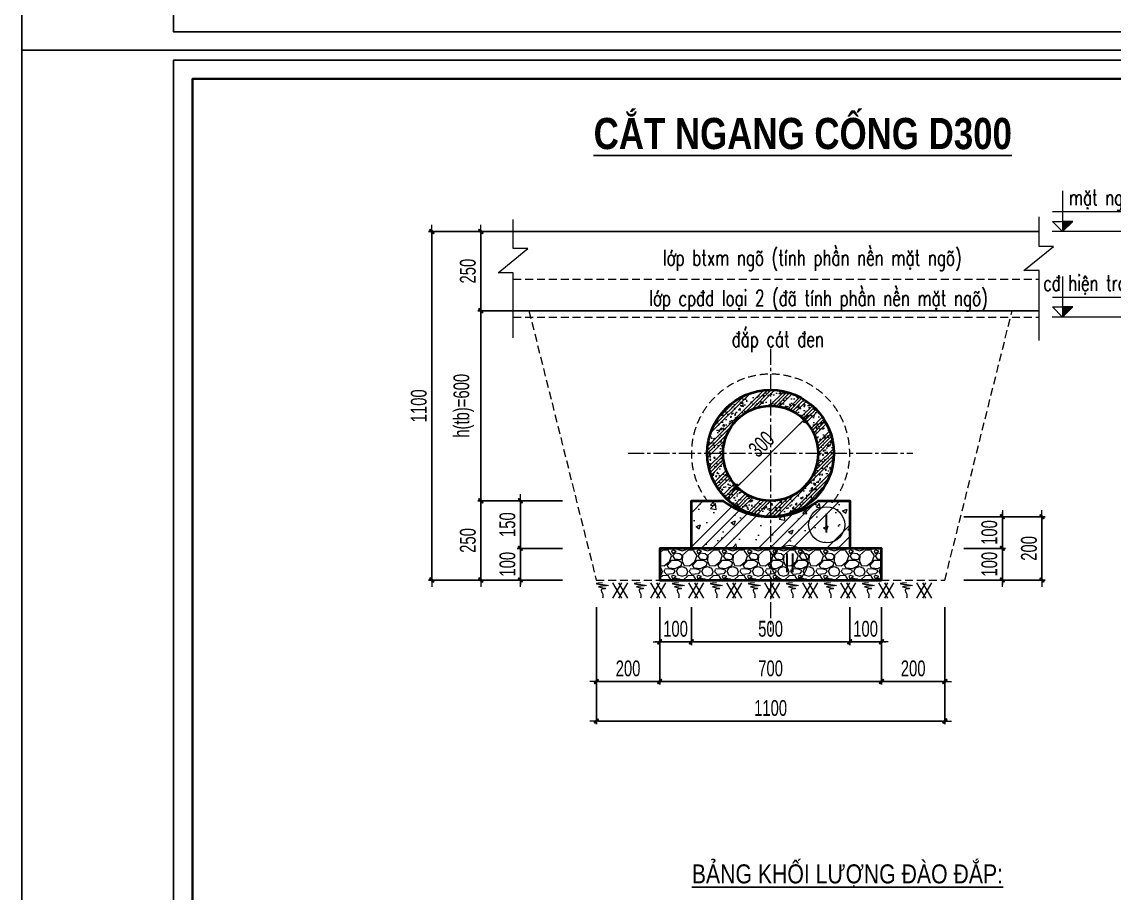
# Model space of a CAD drawing. Header units: inches. Extents: x -676 to 53517, y -16349 to 46516.
# Drawn here: x 26431 to 29880, y -611 to 2139 of the extents above; entities that cross this region are included whole.
import ezdxf
from ezdxf.enums import TextEntityAlignment as Align

# ---------------------------------------------------------------- set-up
doc = ezdxf.new("R2010")
doc.units = ezdxf.units.IN
doc.header["$MEASUREMENT"] = 0
doc.linetypes.add('CENTERX2', pattern=[4, 2.5, -0.5, 0.5, -0.5])
doc.linetypes.add('HIDDEN', pattern=[0.375, 0.25, -0.125])
for name, color, linetype, lineweight in [('2 - Text2', 2, 'Continuous', 20), ('CAT1', 2, 'Continuous', 40), ('LC Dim', 8, 'Continuous', 18), ('LC Hatch', 252, 'Continuous', 9), ('LC ISO', 153, 'Continuous', 13), ('LC Khac', 4, 'Continuous', 9), ('LC MANH DUT', 35, 'HIDDEN', 5), ('LC Net dam2', 6, 'Continuous', 40), ('LC Net manh', 9, 'Continuous', 5), ('LC Net thay', 7, 'Continuous', 25), ('LC Text1', 3, 'Continuous', 20), ('LC Text2', 7, 'Continuous', 25), ('THEP', 1, 'Continuous', 35), ('truc', 1, 'CENTERX2', 15)]:
    doc.layers.add(name, color=color, linetype=linetype, lineweight=lineweight)
doc.layers.add('ENTTNTHIETKE1', color=2, linetype='Continuous')
doc.layers.add('KHUNGTEN', color=5, linetype='Continuous')
doc.styles.add('EG 1', font='')
doc.styles.add('HOATBIF', font='hoatbif.shx', dxfattribs={"width": 0.7})
doc.styles.add('LC 3', font='vnsimli.shx', dxfattribs={"width": 0.75})
doc.styles.add('LC3', font='', dxfattribs={"width": 0.8})
doc.styles.add('T2', font='', dxfattribs={"width": 0.8})
doc.styles.get('EG 1').set_extended_font_data('.VnAvantH', bold=True)
doc.styles.get('LC3').set_extended_font_data('.VnArialH', bold=True)
doc.styles.get('T2').set_extended_font_data('.VnArialH')
doc.dimstyles.new('1-100(1-25)', dxfattribs={"dimscale": 25, "dimtxt": 2.5, "dimasz": 0.35, "dimexe": 0.5, "dimexo": 0, "dimgap": 0.8, "dimtad": 1, "dimdec": 0, "dimzin": 0, "dimdsep": 46, "dimtxsty": 'HOATBIF', "dimblk1": 'DOT', "dimblk2": 'DOT', "dimsah": 1, "dimcen": -1, "dimdle": 1, "dimclrd": 256, "dimclre": 256, "dimclrt": 4, "dimadec": 3, "dimazin": 2, "dimtfac": 0.333333, "dimtdec": 0, "dimtix": 1, "dimtmove": 2, "dimatfit": 3, "dimldrblk": 'DOT', "dimfxl": 1, "dimtvp": 0.833333, "dimtolj": 1, "dimtzin": 0, "dimarcsym": 0})

# ---------------------------------------------------------------- blocks, each defined once
blk = doc.blocks.new('khung vpn')
at = {"layer": 'Defpoints'}
for p, q in [((52556.46, -4195.446), (52498.758, -4195.446)), ((52498.758, -4195.446), (52498.758, -4235.276)), ((52498.758, -4235.276), (52556.46, -4235.276))]:
    blk.add_line(p, q, dxfattribs=at)
at = {"layer": 'KHUNGTEN'}
blk.add_lwpolyline([(52556.243, -4234.885), (52502.048, -4234.885), (52502.048, -4195.662), (52556.243, -4195.662)], close=True, dxfattribs=at)
at = {"layer": 'THEP'}
blk.add_lwpolyline([(52555.832, -4234.474), (52502.459, -4234.474), (52502.459, -4196.073), (52555.832, -4196.073)], close=True, dxfattribs=at)
blk = doc.blocks.new('TIEUDE1')
at = {"layer": '2 - Text2', "color": 7, "style": 'EG 1'}
blk.add_attdef('TIªU§Ò', text='', height=5, dxfattribs=at).set_placement((0, 0), align=Align.BOTTOM_CENTER)
blk.add_attdef('TL', text='', height=3, dxfattribs=at).set_placement((0, -2), align=Align.TOP_CENTER)
blk = doc.blocks.new('mat dat')
at = {"layer": 'LC Net manh'}
for p, q in [((2, 0), (3.73, -3)), ((3.73, 0), (2, -3)), ((3.15, 0), (4.88, -3)), ((4.88, 0), (3.15, -3))]:
    blk.add_line(p, q, dxfattribs=at)
blk.add_spline([(0, 0), (-1.21, -0.12), (1.21, -0.52), (-0.75, -0.75), (0.58, -1.1), (-0.23, -1.33), (0.06, -2.19), (0, -3)], degree=3, dxfattribs=at)
blk = doc.blocks.new('*U592')
at = {"layer": 'LC Net manh', "xscale": 16.16576126750787, "yscale": 16.16576126750787, "zscale": 16.16576126750787}
blk.add_blockref('mat dat', (-28.6, 24.2), dxfattribs=at)
blk = doc.blocks.new('*U593')
at = {"layer": 'LC Net manh', "color": 0, "linetype": 'ByBlock', "lineweight": -2, "transparency": 16777216}
for p in [(0, 0), (120, 0), (240, 0), (360, 0), (480, 0), (600, 0), (720, 0), (840, 0), (960, 0)]:
    blk.add_blockref('*U592', p, dxfattribs=at)
blk = doc.blocks.new('DOT')
at = {"layer": 'LC Dim'}
blk.add_line((-3, 0), (3, 0), dxfattribs=at)
at = {"layer": 'LC Dim', "color": 4}
blk.add_line((-1, -1), (1, 1), dxfattribs=at)
blk.add_lwpolyline([(0.5, 1), (-1, -0.5), (-0.5, -1), (1, 0.5)], close=True, dxfattribs=at)
blk = doc.blocks.new('*D640')
at = {"layer": 'Defpoints', "color": 0, "transparency": 16777216}
for p in [(28445.5, 291.8), (28545.5, 291.8), (28545.5, 182.5)]:
    blk.add_point(p, dxfattribs=at)
at = {"layer": 'LC Dim', "lineweight": -2, "transparency": 16777216}
for p, q in [((28445.5, 291.8), (28445.5, 172.5)), ((28545.5, 291.8), (28545.5, 172.5)), ((28438.5, 182.5), (28431.5, 182.5)), ((28445.5, 182.5), (28545.5, 182.5)), ((28552.5, 182.5), (28559.5, 182.5))]:
    blk.add_line(p, q, dxfattribs=at)
at = {"layer": 'LC Dim', "lineweight": -2, "transparency": 16777216, "xscale": 7, "yscale": 7, "zscale": 7}
blk.add_blockref('DOT', (28445.5, 182.5), dxfattribs=at)
at = {"layer": 'LC Dim', "lineweight": -2, "transparency": 16777216, "xscale": 7, "yscale": 7, "zscale": 7, "rotation": 180}
blk.add_blockref('DOT', (28545.5, 182.5), dxfattribs=at)
at = {"layer": 'LC Dim', "color": 4, "transparency": 16777216, "insert": (28495.5, 223.5), "char_height": 50, "attachment_point": 5, "style": 'HOATBIF'}
blk.add_mtext('\\A1;100', dxfattribs=at)
blk = doc.blocks.new('_Dot')
at = {"color": 0, "linetype": 'ByBlock', "lineweight": -2}
blk.add_line((-0.5, 0), (-1, 0), dxfattribs=at)
at = {"color": 0, "linetype": 'ByBlock', "const_width": 0.5}
blk.add_lwpolyline([(-0.25, 0, 1), (0.25, 0, 1)], format="xyb", close=True, dxfattribs=at)
blk = doc.blocks.new('*D641')
at = {"layer": 'Defpoints', "color": 0, "transparency": 16777216}
for p in [(28545.5, 291.8), (29045.5, 291.8), (29045.5, 182.5)]:
    blk.add_point(p, dxfattribs=at)
at = {"layer": 'LC Dim', "lineweight": -2, "transparency": 16777216}
for p, q in [((28545.5, 291.8), (28545.5, 172.5)), ((29045.5, 291.8), (29045.5, 172.5)), ((28552.5, 182.5), (29038.5, 182.5))]:
    blk.add_line(p, q, dxfattribs=at)
at = {"layer": 'LC Dim', "lineweight": -2, "transparency": 16777216, "xscale": 7, "yscale": 7, "zscale": 7, "rotation": 180}
blk.add_blockref('DOT', (28545.5, 182.5), dxfattribs=at)
at = {"layer": 'LC Dim', "lineweight": -2, "transparency": 16777216, "xscale": 7, "yscale": 7, "zscale": 7}
blk.add_blockref('DOT', (29045.5, 182.5), dxfattribs=at)
at = {"layer": 'LC Dim', "color": 4, "transparency": 16777216, "insert": (28795.5, 223.5), "char_height": 50, "attachment_point": 5, "style": 'HOATBIF'}
blk.add_mtext('\\A1;500', dxfattribs=at)
blk = doc.blocks.new('*D642')
at = {"layer": 'Defpoints', "color": 0, "transparency": 16777216}
for p in [(29045.5, 291.8), (29145.8, 291.8), (29145.8, 182.5)]:
    blk.add_point(p, dxfattribs=at)
at = {"layer": 'LC Dim', "lineweight": -2, "transparency": 16777216}
for p, q in [((29045.5, 291.8), (29045.5, 172.5)), ((29145.8, 291.8), (29145.8, 172.5)), ((29038.5, 182.5), (29031.5, 182.5)), ((29045.5, 182.5), (29145.8, 182.5)), ((29152.8, 182.5), (29159.8, 182.5))]:
    blk.add_line(p, q, dxfattribs=at)
at = {"layer": 'LC Dim', "lineweight": -2, "transparency": 16777216, "xscale": 7, "yscale": 7, "zscale": 7}
blk.add_blockref('DOT', (29045.5, 182.5), dxfattribs=at)
at = {"layer": 'LC Dim', "lineweight": -2, "transparency": 16777216, "xscale": 7, "yscale": 7, "zscale": 7, "rotation": 180}
blk.add_blockref('DOT', (29145.8, 182.5), dxfattribs=at)
at = {"layer": 'LC Dim', "color": 4, "transparency": 16777216, "insert": (29095.6, 223.5), "char_height": 50, "attachment_point": 5, "style": 'HOATBIF'}
blk.add_mtext('\\A1;100', dxfattribs=at)
blk = doc.blocks.new('*D643')
at = {"layer": 'Defpoints', "color": 0, "transparency": 16777216}
for p in [(28445.5, 291.8), (29145.8, 291.8), (28445.5, 57.5)]:
    blk.add_point(p, dxfattribs=at)
at = {"layer": 'LC Dim', "lineweight": -2, "transparency": 16777216}
for p, q in [((28445.5, 291.8), (28445.5, 47.5)), ((29145.8, 291.8), (29145.8, 47.5)), ((29138.8, 57.5), (28452.5, 57.5))]:
    blk.add_line(p, q, dxfattribs=at)
at = {"layer": 'LC Dim', "lineweight": -2, "transparency": 16777216, "xscale": 7, "yscale": 7, "zscale": 7, "rotation": 180}
blk.add_blockref('DOT', (28445.5, 57.5), dxfattribs=at)
at = {"layer": 'LC Dim', "lineweight": -2, "transparency": 16777216, "xscale": 7, "yscale": 7, "zscale": 7}
blk.add_blockref('DOT', (29145.8, 57.5), dxfattribs=at)
at = {"layer": 'LC Dim', "color": 4, "transparency": 16777216, "insert": (28795.6, 98.5), "char_height": 50, "attachment_point": 5, "style": 'HOATBIF'}
blk.add_mtext('\\A1;700', dxfattribs=at)
blk = doc.blocks.new('*D644')
at = {"layer": 'Defpoints', "color": 0, "transparency": 16777216}
for p in [(28245.5, 291.8), (28445.5, 291.8), (28245.5, 57.5)]:
    blk.add_point(p, dxfattribs=at)
at = {"layer": 'LC Dim', "lineweight": -2, "transparency": 16777216}
for p, q in [((28245.5, 291.8), (28245.5, 47.5)), ((28445.5, 291.8), (28445.5, 47.5)), ((28438.5, 57.5), (28252.5, 57.5))]:
    blk.add_line(p, q, dxfattribs=at)
at = {"layer": 'LC Dim', "lineweight": -2, "transparency": 16777216, "xscale": 7, "yscale": 7, "zscale": 7, "rotation": 180}
blk.add_blockref('DOT', (28245.5, 57.5), dxfattribs=at)
at = {"layer": 'LC Dim', "lineweight": -2, "transparency": 16777216, "xscale": 7, "yscale": 7, "zscale": 7}
blk.add_blockref('DOT', (28445.5, 57.5), dxfattribs=at)
at = {"layer": 'LC Dim', "color": 4, "transparency": 16777216, "insert": (28345.5, 98.5), "char_height": 50, "attachment_point": 5, "style": 'HOATBIF'}
blk.add_mtext('\\A1;200', dxfattribs=at)
blk = doc.blocks.new('*D645')
at = {"layer": 'Defpoints', "color": 0, "transparency": 16777216}
for p in [(29145.8, 291.8), (29345.8, 291.8), (29345.8, 57.5)]:
    blk.add_point(p, dxfattribs=at)
at = {"layer": 'LC Dim', "lineweight": -2, "transparency": 16777216}
for p, q in [((29145.8, 291.8), (29145.8, 47.5)), ((29345.8, 291.8), (29345.8, 47.5)), ((29152.8, 57.5), (29338.8, 57.5))]:
    blk.add_line(p, q, dxfattribs=at)
at = {"layer": 'LC Dim', "lineweight": -2, "transparency": 16777216, "xscale": 7, "yscale": 7, "zscale": 7, "rotation": 180}
blk.add_blockref('DOT', (29145.8, 57.5), dxfattribs=at)
at = {"layer": 'LC Dim', "lineweight": -2, "transparency": 16777216, "xscale": 7, "yscale": 7, "zscale": 7}
blk.add_blockref('DOT', (29345.8, 57.5), dxfattribs=at)
at = {"layer": 'LC Dim', "color": 4, "transparency": 16777216, "insert": (29245.8, 98.5), "char_height": 50, "attachment_point": 5, "style": 'HOATBIF'}
blk.add_mtext('\\A1;200', dxfattribs=at)
blk = doc.blocks.new('*D646')
at = {"layer": 'Defpoints', "color": 0, "transparency": 16777216}
for p in [(28245.5, 291.8), (29345.8, 291.8), (29345.8, -67.5)]:
    blk.add_point(p, dxfattribs=at)
at = {"layer": 'LC Dim', "lineweight": -2, "transparency": 16777216}
for p, q in [((28245.5, 291.8), (28245.5, -77.5)), ((29345.8, 291.8), (29345.8, -77.5)), ((28252.5, -67.5), (29338.8, -67.5))]:
    blk.add_line(p, q, dxfattribs=at)
at = {"layer": 'LC Dim', "lineweight": -2, "transparency": 16777216, "xscale": 7, "yscale": 7, "zscale": 7, "rotation": 180}
blk.add_blockref('DOT', (28245.5, -67.5), dxfattribs=at)
at = {"layer": 'LC Dim', "lineweight": -2, "transparency": 16777216, "xscale": 7, "yscale": 7, "zscale": 7}
blk.add_blockref('DOT', (29345.8, -67.5), dxfattribs=at)
at = {"layer": 'LC Dim', "color": 4, "transparency": 16777216, "insert": (28795.6, -26.5), "char_height": 50, "attachment_point": 5, "style": 'HOATBIF'}
blk.add_mtext('\\A1;1100', dxfattribs=at)
blk = doc.blocks.new('*D647')
at = {"layer": 'Defpoints', "color": 0, "transparency": 16777216}
for p in [(28139, 627.5), (28005.7, 477.5), (28139, 477.5)]:
    blk.add_point(p, dxfattribs=at)
at = {"layer": 'LC Dim', "lineweight": -2, "transparency": 16777216}
for p, q in [((28139, 627.5), (27995.7, 627.5)), ((28005.7, 620.5), (28005.7, 484.5)), ((28139, 477.5), (27995.7, 477.5))]:
    blk.add_line(p, q, dxfattribs=at)
at = {"layer": 'LC Dim', "lineweight": -2, "transparency": 16777216, "xscale": 7, "yscale": 7, "zscale": 7}
for p, rotation in [((28005.7, 627.5), 90), ((28005.7, 477.5), 270)]:
    blk.add_blockref('DOT', p, dxfattribs=dict(at, rotation=rotation))
at = {"layer": 'LC Dim', "color": 4, "transparency": 16777216, "insert": (27964.7, 552.5), "char_height": 50, "attachment_point": 5, "rotation": 90, "style": 'HOATBIF'}
blk.add_mtext('\\A1;150', dxfattribs=at)
blk = doc.blocks.new('*D648')
at = {"layer": 'Defpoints', "color": 0, "transparency": 16777216}
for p in [(28139, 477.5), (28005.7, 377.5), (28139, 377.5)]:
    blk.add_point(p, dxfattribs=at)
at = {"layer": 'LC Dim', "lineweight": -2, "transparency": 16777216}
for p, q in [((28005.7, 484.5), (28005.7, 491.5)), ((28139, 477.5), (27995.7, 477.5)), ((28005.7, 477.5), (28005.7, 377.5)), ((28139, 377.5), (27995.7, 377.5)), ((28005.7, 370.5), (28005.7, 363.5))]:
    blk.add_line(p, q, dxfattribs=at)
at = {"layer": 'LC Dim', "lineweight": -2, "transparency": 16777216, "xscale": 7, "yscale": 7, "zscale": 7}
for p, rotation in [((28005.7, 477.5), 270), ((28005.7, 377.5), 90)]:
    blk.add_blockref('DOT', p, dxfattribs=dict(at, rotation=rotation))
at = {"layer": 'LC Dim', "color": 4, "transparency": 16777216, "insert": (27964.7, 427.5), "char_height": 50, "attachment_point": 5, "rotation": 90, "style": 'HOATBIF'}
blk.add_mtext('\\A1;100', dxfattribs=at)
blk = doc.blocks.new('*D649')
at = {"layer": 'Defpoints', "color": 0, "transparency": 16777216}
for p in [(28139, 627.5), (27880.7, 377.5), (28139, 377.5)]:
    blk.add_point(p, dxfattribs=at)
at = {"layer": 'LC Dim', "lineweight": -2, "transparency": 16777216}
for p, q in [((28139, 627.5), (27870.7, 627.5)), ((27880.7, 620.5), (27880.7, 384.5)), ((28139, 377.5), (27870.7, 377.5))]:
    blk.add_line(p, q, dxfattribs=at)
at = {"layer": 'LC Dim', "lineweight": -2, "transparency": 16777216, "xscale": 7, "yscale": 7, "zscale": 7}
for p, rotation in [((27880.7, 627.5), 90), ((27880.7, 377.5), 270)]:
    blk.add_blockref('DOT', p, dxfattribs=dict(at, rotation=rotation))
at = {"layer": 'LC Dim', "color": 4, "transparency": 16777216, "insert": (27839.7, 502.5), "char_height": 50, "attachment_point": 5, "rotation": 90, "style": 'HOATBIF'}
blk.add_mtext('\\A1;250', dxfattribs=at)
blk = doc.blocks.new('*D650')
at = {"layer": 'Defpoints', "color": 0, "transparency": 16777216}
for p in [(29406, 577.5), (29406, 477.5), (29527.5, 477.5)]:
    blk.add_point(p, dxfattribs=at)
at = {"layer": 'LC Dim', "lineweight": -2, "transparency": 16777216}
for p, q in [((29527.5, 584.5), (29527.5, 591.5)), ((29406, 577.5), (29537.5, 577.5)), ((29527.5, 577.5), (29527.5, 477.5)), ((29406, 477.5), (29537.5, 477.5)), ((29527.5, 470.5), (29527.5, 463.5))]:
    blk.add_line(p, q, dxfattribs=at)
at = {"layer": 'LC Dim', "lineweight": -2, "transparency": 16777216, "xscale": 7, "yscale": 7, "zscale": 7}
for p, rotation in [((29527.5, 577.5), 270), ((29527.5, 477.5), 90)]:
    blk.add_blockref('DOT', p, dxfattribs=dict(at, rotation=rotation))
at = {"layer": 'LC Dim', "color": 4, "transparency": 16777216, "insert": (29486.5, 527.5), "char_height": 50, "attachment_point": 5, "rotation": 90, "style": 'HOATBIF'}
blk.add_mtext('\\A1;100', dxfattribs=at)
blk = doc.blocks.new('*D651')
at = {"layer": 'Defpoints', "color": 0, "transparency": 16777216}
for p in [(29406, 477.5), (29406, 377.5), (29527.5, 377.5)]:
    blk.add_point(p, dxfattribs=at)
at = {"layer": 'LC Dim', "lineweight": -2, "transparency": 16777216}
for p, q in [((29527.5, 484.5), (29527.5, 491.5)), ((29406, 477.5), (29537.5, 477.5)), ((29527.5, 477.5), (29527.5, 377.5)), ((29406, 377.5), (29537.5, 377.5)), ((29527.5, 370.5), (29527.5, 363.5))]:
    blk.add_line(p, q, dxfattribs=at)
at = {"layer": 'LC Dim', "lineweight": -2, "transparency": 16777216, "xscale": 7, "yscale": 7, "zscale": 7}
for p, rotation in [((29527.5, 477.5), 270), ((29527.5, 377.5), 90)]:
    blk.add_blockref('DOT', p, dxfattribs=dict(at, rotation=rotation))
at = {"layer": 'LC Dim', "color": 4, "transparency": 16777216, "insert": (29486.5, 427.5), "char_height": 50, "attachment_point": 5, "rotation": 90, "style": 'HOATBIF'}
blk.add_mtext('\\A1;100', dxfattribs=at)
blk = doc.blocks.new('*D652')
at = {"layer": 'Defpoints', "color": 0, "transparency": 16777216}
for p in [(29406, 577.5), (29406, 377.5), (29652.5, 377.5)]:
    blk.add_point(p, dxfattribs=at)
at = {"layer": 'LC Dim', "lineweight": -2, "transparency": 16777216}
for p, q in [((29406, 577.5), (29662.5, 577.5)), ((29652.5, 570.5), (29652.5, 384.5)), ((29406, 377.5), (29662.5, 377.5))]:
    blk.add_line(p, q, dxfattribs=at)
at = {"layer": 'LC Dim', "lineweight": -2, "transparency": 16777216, "xscale": 7, "yscale": 7, "zscale": 7}
for p, rotation in [((29652.5, 577.5), 90), ((29652.5, 377.5), 270)]:
    blk.add_blockref('DOT', p, dxfattribs=dict(at, rotation=rotation))
at = {"layer": 'LC Dim', "color": 4, "transparency": 16777216, "insert": (29611.5, 477.5), "char_height": 50, "attachment_point": 5, "rotation": 90, "style": 'HOATBIF'}
blk.add_mtext('\\A1;200', dxfattribs=at)
blk = doc.blocks.new('*D653')
at = {"layer": 'Defpoints', "color": 0, "transparency": 16777216}
for p in [(28139, 1227.5), (27880.7, 627.5), (28139, 627.5)]:
    blk.add_point(p, dxfattribs=at)
at = {"layer": 'LC Dim', "lineweight": -2, "transparency": 16777216}
for p, q in [((28139, 1227.5), (27870.7, 1227.5)), ((27880.7, 1220.5), (27880.7, 634.5)), ((28139, 627.5), (27870.7, 627.5))]:
    blk.add_line(p, q, dxfattribs=at)
at = {"layer": 'LC Dim', "lineweight": -2, "transparency": 16777216, "xscale": 7, "yscale": 7, "zscale": 7}
for p, rotation in [((27880.7, 1227.5), 90), ((27880.7, 627.5), 270)]:
    blk.add_blockref('DOT', p, dxfattribs=dict(at, rotation=rotation))
at = {"layer": 'LC Dim', "color": 4, "transparency": 16777216, "insert": (27826.6, 927.5), "char_height": 50, "attachment_point": 5, "rotation": 90, "style": 'HOATBIF'}
blk.add_mtext('\\A1;h(tb)=600', dxfattribs=at)
blk = doc.blocks.new('*D654')
at = {"layer": 'Defpoints', "color": 0, "transparency": 16777216}
for p in [(28139, 1477.5), (27725.8, 377.5), (28139, 377.5)]:
    blk.add_point(p, dxfattribs=at)
at = {"layer": 'LC Dim', "lineweight": -2, "transparency": 16777216}
for p, q in [((28139, 1477.5), (27715.8, 1477.5)), ((27725.8, 1470.5), (27725.8, 384.5)), ((28139, 377.5), (27715.8, 377.5))]:
    blk.add_line(p, q, dxfattribs=at)
at = {"layer": 'LC Dim', "lineweight": -2, "transparency": 16777216, "xscale": 7, "yscale": 7, "zscale": 7}
for p, rotation in [((27725.8, 1477.5), 90), ((27725.8, 377.5), 270)]:
    blk.add_blockref('DOT', p, dxfattribs=dict(at, rotation=rotation))
at = {"layer": 'LC Dim', "color": 4, "transparency": 16777216, "insert": (27684.8, 927.5), "char_height": 50, "attachment_point": 5, "rotation": 90, "style": 'HOATBIF'}
blk.add_mtext('\\A1;1100', dxfattribs=at)
blk = doc.blocks.new('*D655')
at = {"layer": 'Defpoints', "color": 0, "transparency": 16777216}
for p in [(28901.6, 883.6), (28901.6, 883.6), (28689.4, 671.4)]:
    blk.add_point(p, dxfattribs=at)
at = {"layer": 'LC Dim', "lineweight": -2, "transparency": 16777216}
for p, q in [((28694.4, 676.4), (28896.6, 878.6)), ((28901.6, 883.6), (28908.6, 876.5)), ((28689.4, 671.4), (28682.4, 678.5))]:
    blk.add_line(p, q, dxfattribs=at)
at = {"layer": 'LC Dim', "lineweight": -2, "transparency": 16777216, "xscale": 7, "yscale": 7, "zscale": 7}
for p, rotation in [((28901.6, 883.6), 44.99999999955093), ((28689.4, 671.4), 224.9999999995509)]:
    blk.add_blockref('DOT', p, dxfattribs=dict(at, rotation=rotation))
at = {"layer": 'LC Dim', "color": 4, "transparency": 16777216, "insert": (28766.5, 806.5), "char_height": 50, "attachment_point": 5, "rotation": 45, "style": 'HOATBIF'}
blk.add_mtext('\\A1;300', dxfattribs=at)
blk = doc.blocks.new('*D769')
at = {"layer": 'Defpoints', "color": 0, "transparency": 16777216}
for p in [(27880.7, 1477.5), (28139, 1477.5), (28139, 1227.5)]:
    blk.add_point(p, dxfattribs=at)
at = {"layer": 'LC Dim', "lineweight": -2, "transparency": 16777216}
for p, q in [((28139, 1477.5), (27870.7, 1477.5)), ((27880.7, 1234.5), (27880.7, 1470.5)), ((28139, 1227.5), (27870.7, 1227.5))]:
    blk.add_line(p, q, dxfattribs=at)
at = {"layer": 'LC Dim', "lineweight": -2, "transparency": 16777216, "xscale": 7, "yscale": 7, "zscale": 7}
for p, rotation in [((27880.7, 1477.5), 90), ((27880.7, 1227.5), 270)]:
    blk.add_blockref('DOT', p, dxfattribs=dict(at, rotation=rotation))
at = {"layer": 'LC Dim', "color": 4, "transparency": 16777216, "insert": (27839.7, 1352.5), "char_height": 50, "attachment_point": 5, "rotation": 90, "style": 'HOATBIF'}
blk.add_mtext('\\A1;250', dxfattribs=at)
blk = doc.blocks.new('CT')
at = {"layer": 'LC Khac'}
blk.add_hatch(color=252, dxfattribs=at).paths.add_polyline_path([(3.25, 1.6), (1.64, 1.6), (1.64, 0)])
at = {"layer": 'LC Khac', "color": 9, "ltscale": 50}
for p, q in [((0.05, 3.14), (12, 3.14)), ((12.09, 0), (0, 0))]:
    blk.add_line(p, q, dxfattribs=at)
for points in [[(1.64, 6.43), (1.64, 0)], [(1.64, 0), (0.03, 1.6), (1.64, 1.6)], [(1.64, 0), (3.25, 1.6), (1.64, 1.6)]]:
    blk.add_lwpolyline(points, dxfattribs=at)
at = {"layer": 'LC Khac', "color": 3, "style": 'LC 3', "width": 0.75}
blk.add_attdef('CT', (1.91, 3.5), '', height=2.2, dxfattribs=at)

msp = doc.modelspace()

# ---------------------------------------------------------------- hatches: boundary and pattern name
at = {"layer": 'LC Hatch', "ltscale": 200}
h = msp.add_hatch(dxfattribs=at)
h.set_pattern_fill('BT-DA1X2', color=256, scale=0.25, style=0, pattern_type=2)
h.set_pattern_definition([(50, (23911.975, 28375.903), (45.546167, -3.98477), [4.7625, -52.3875]), (355, (23911.975, 28375.903), (-8.81071, 47.76416), [3.81, -41.91]), (100.451, (23915.77, 28375.57), (36.735625, 43.77917), [4.0475, -44.5225]), (50, (23961.975, 28425.903), (45.546167, -3.98477), [4.7625, -52.3875]), (355, (23961.975, 28425.903), (-8.81071, 47.76416), [3.81, -41.91]), (100.451, (23965.77, 28425.57), (36.735625, 43.77917), [4.0475, -44.5225]), (46.1842, (23911.975, 28388.603), (67.76976, -10.51058), [7.14375, -78.58125]), (96.6356, (23917.62, 28387.73), (59.35106, 61.85639), [6.07125, -66.78375]), (351.184, (23911.975, 28388.6), (59.35115, 61.85628), [5.715, -62.865]), (46.1842, (23961.975, 28438.603), (67.76976, -10.51058), [7.14375, -78.58125]), (96.6356, (23967.62, 28437.73), (59.35106, 61.85639), [6.07125, -66.78375]), (351.184, (23961.975, 28438.6), (59.35115, 61.85628), [5.715, -62.865]), (21, (23918.325, 28385.428), (37.90372, -25.56638), [4.7625, -52.3875]), (326, (23918.325, 28385.43), (15.45051, 46.04699), [3.81, -41.91]), (71.4514, (23921.484, 28383.298), (53.35412, 20.480714), [4.0475, -44.5225]), (21, (23968.325, 28435.428), (37.90372, -25.56638), [4.7625, -52.3875]), (326, (23968.325, 28435.43), (15.45051, 46.04699), [3.81, -41.91]), (71.4514, (23971.484, 28433.298), (53.35412, 20.480714), [4.0475, -44.5225]), (37.5, (23911.975, 28375.903), (0.772151, 21.13876), [0, -41.402, 0, -42.545, 0, -42.06875]), (7.5, (23911.975, 28375.903), (16.704916, 25.045144), [0, -24.257, 0, -40.4495, 0, -16.03375]), (327.5, (23897.815, 28375.903), (33.897649, -1.432186), [0, -15.875, 0, -49.53, 0, -65.7225]), (317.5, (23891.465, 28375.903), (37.032295, 6.356623), [0, -20.6375, 0, -32.893, 0, -46.6725]), (45, (23911.975, 28375.903), (-33.67596, 33.67596), []), (45, (23923.2, 28375.903), (-33.67596, 33.67596), []), (45, (23934.426, 28375.903), (-33.67596, 33.67596), []), (45, (23945.65, 28375.903), (-33.67596, 33.67596), [])])
h.paths.add_polyline_path([(28595.5, 777.5, 1), (28995.5, 777.5, 1)])
h.paths.add_polyline_path([(28945.5, 777.5, -1), (28645.5, 777.5, -1)], flags=16)
h = msp.add_hatch(dxfattribs=at)
h.set_pattern_fill('BT-DA1X2', color=256, scale=0.8, style=0, pattern_type=2)
h.set_pattern_definition([(50, (23911.9, 28393.12), (145.74774, -12.75127), [15.24, -167.64]), (355, (23911.9, 28393.12), (-28.1943, 152.8453), [12.192, -134.112]), (100.451, (23924.04, 28392.06), (117.554, 140.09335), [12.952, -142.472]), (50, (24071.9, 28553.12), (145.74774, -12.75127), [15.24, -167.64]), (355, (24071.9, 28553.12), (-28.1943, 152.8453), [12.192, -134.112]), (100.451, (24084.04, 28552.06), (117.554, 140.09335), [12.952, -142.472]), (46.1842, (23911.9, 28433.76), (216.8632, -33.6339), [22.86, -251.46]), (96.6356, (23929.97, 28430.96), (189.9234, 197.9404), [19.428, -213.708]), (351.184, (23911.9, 28433.76), (189.9237, 197.9401), [18.288, -201.168]), (46.1842, (24071.9, 28593.76), (216.8632, -33.6339), [22.86, -251.46]), (96.6356, (24089.97, 28590.96), (189.9234, 197.9404), [19.428, -213.708]), (351.184, (24071.9, 28593.76), (189.9237, 197.9401), [18.288, -201.168]), (21, (23932.21, 28423.6), (121.2919, -81.8124), [15.24, -167.64]), (326, (23932.21, 28423.6), (49.4416, 147.3504), [12.192, -134.112]), (71.4514, (23942.32, 28416.78), (170.7332, 65.5383), [12.952, -142.472]), (21, (24092.21, 28583.6), (121.2919, -81.8124), [15.24, -167.64]), (326, (24092.21, 28583.6), (49.4416, 147.3504), [12.192, -134.112]), (71.4514, (24102.32, 28576.78), (170.7332, 65.5383), [12.952, -142.472]), (37.5, (23911.894, 28393.12), (2.47088, 67.64403), [0, -132.4864, 0, -136.144, 0, -134.62]), (7.5, (23911.894, 28393.12), (53.45573, 80.14446), [0, -77.6224, 0, -129.4384, 0, -51.308]), (327.5, (23866.58, 28393.12), (108.47248, -4.583), [0, -50.8, 0, -158.496, 0, -210.312]), (317.5, (23846.26, 28393.12), (118.50335, 20.3412), [0, -66.04, 0, -105.2576, 0, -149.352]), (45, (23911.9, 28393.12), (-107.7631, 107.7631), []), (45, (23947.82, 28393.12), (-107.7631, 107.7631), []), (45, (23983.74, 28393.12), (-107.7631, 107.7631), []), (45, (24019.66, 28393.12), (-107.7631, 107.7631), [])])
h.paths.add_polyline_path([(29045.5, 617.5), (29045.5, 627.5), (28995.5, 627.5), (28945.5, 627.5, -0.333333), (28645.5, 627.5), (28595.5, 627.5), (28545.5, 627.5), (28545.5, 477.5), (28795.5, 477.5), (29045.5, 477.5)])
at = {"layer": 'LC Hatch'}
h = msp.add_hatch(dxfattribs=at)
h.set_pattern_fill('GRAVEL', color=256, scale=80)
h.set_pattern_definition([(228.0128, (94253.133, 48564.3206), (-639.99985857, -720.00010733), [10.76288, -1065.52704]), (184.9697, (94245.933, 48556.3206), (960.00008412, 79.99930456), [18.46944, -1828.474]), (132.5104, (94227.533, 48554.7206), (799.99925747, -880.0006939), [13.02304, -1289.28256]), (267.2737, (94196.333, 48534.7206), (79.99968142, 1600.0000236), [16.81904, -1665.08464]), (292.8337, (94195.533, 48517.9206), (-400.00079243, 959.99971294), [16.4924, -1632.74984]), (357.2737, (94201.933, 48502.7206), (-1600.0000236, 79.99968142), [16.81904, -1665.08464]), (37.6942, (94218.733, 48501.9206), (-1040.00058765, -799.99923241), [22.24232, -2201.98792]), (72.2553, (94236.333, 48515.5206), (560.00086102, 1759.9996985), [20.99904, -2078.90568]), (121.4296, (94242.733, 48535.5206), (-640.00065873, 1039.99960292), [16.876, -1670.72584]), (175.2364, (94233.933, 48549.9206), (880.0000757, -79.9993226), [19.26656, -944.06104]), (222.3974, (94214.733, 48551.5206), (-960.000588086, -879.99936656), [24.91584, -2466.67]), (138.8141, (94275.533, 48533.921), (-560.00023574, 479.9997851), [8.50408, -841.90752]), (171.4692, (94269.133, 48539.5206), (1039.99986279, -160.0006328), [16.17896, -1601.72088]), (225, (94253.133, 48541.92), (-9e-15, -80.000025), [11.31368, -101.82336]), (203.1986, (94247.533, 48551.521), (399.9999785, 160.000106), [6.09264, -603.1692]), (291.8014, (94241.933, 48549.12), (-79.9999928, 240.0000218), [8.61624, -422.19696]), (30.9638, (94245.133, 48541.12), (239.9998418, 160.0001987), [13.99432, -452.48184]), (161.5651, (94257.133, 48548.32), (160.000035, -79.999872), [10.11928, -242.86296]), (16.3895, (94195.533, 48549.1206), (800.00017587, 239.99941679), [14.176, -1403.4276]), (70.3462, (94209.133, 48553.1206), (-319.9996198, -880.00017085), [11.89288, -1177.39264]), (293.1986, (94257.133, 48564.321), (-160.000106, 399.9999785), [12.1852, -597.07664]), (343.6105, (94261.933, 48553.1206), (-800.00017587, 239.99941679), [14.176, -1403.4276]), (339.444, (94195.533, 48499.521), (-400.0001476, 159.9996797), [13.6704, -669.84992]), (294.7751, (94208.333, 48494.7206), (-399.99937514, 880.00027375), [11.45424, -1133.97144]), (66.8014, (94257.933, 48484.321), (160.000106, 399.9999785), [12.1852, -597.07664]), (17.354, (94262.733, 48495.5206), (-1040.00016153, -319.99956018), [13.41048, -1327.63392]), (69.444, (94218.733, 48484.321), (-159.9996797, -400.0001476), [6.8352, -676.68512]), (101.3099, (94253.133, 48484.32), (-79.9998106, 320.0000602), [4.0792, -403.84232]), (165.9638, (94252.333, 48488.32), (240.0000437, -79.9998446), [16.4924, -313.356]), (186.009, (94236.333, 48492.3206), (799.99998007, 79.9999454), [15.284, -1513.11384]), (303.6901, (94245.133, 48533.92), (-80.000107, 159.9999646), [11.53776, -276.90632]), (353.1572, (94251.533, 48524.3206), (1359.99994924, -160.00063983), [20.14352, -1994.20504]), (60.9454, (94271.533, 48521.921), (-320.0000022, -560.0000308), [8.23648, -815.41392]), (90, (94275.53, 48529.12), (-80, 80), [4.8, -75.2]), (120.2564, (94234.733, 48494.7206), (319.99959094, -560.00019647), [11.11392, -1100.2816]), (48.0128, (94229.133, 48504.3206), (639.99985857, 720.00010733), [21.52576, -1054.76416]), (0, (94243.53, 48520.32), (80, 80), [20.8, -59.2]), (325.3048, (94264.333, 48520.3206), (-799.99954072, 560.00068877), [12.64912, -1252.26192]), (254.0546, (94274.733, 48513.121), (-79.9999911, -320.0000101), [11.64816, -570.76064]), (207.646, (94271.533, 48501.9206), (-1519.99966457, -800.00061705), [18.9652, -1877.55792]), (175.4261, (94254.733, 48493.1206), (-1040.00004466, 79.99958409), [20.06392, -1986.32592])])
h.paths.add_polyline_path([(28445.5, 477.5), (28445.5, 377.5), (29145.8, 377.5), (29145.8, 477.5)])

# ---------------------------------------------------------------- linework, layer by layer
at = {"layer": 'CAT1'}
for radius in [200, 150]:
    msp.add_circle((28795.5, 777.5), radius, dxfattribs=at)
at = {"layer": 'LC Hatch'}
for centre in [(28972.7, 551.9), (28854.8, 430.3)]:
    msp.add_circle(centre, 56.9, dxfattribs=at)
at = {"layer": 'LC ISO'}
for points in [[(29643.5, 1133.6), (29643.5, 1354.2), (29595.5, 1354.2), (29689, 1430.7), (29643.5, 1430.7), (29643.5, 1524.3)], [(27983.1, 1142.3), (27983.1, 1347), (27935.1, 1347), (28028.6, 1423.5), (27983.1, 1423.5), (27983.1, 1515.9)]]:
    msp.add_lwpolyline(points, dxfattribs=at)
at = {"layer": 'LC MANH DUT', "ltscale": 100}
for p, q in [((27983.1, 1327.5), (29643.5, 1327.5)), ((27983.1, 1207.5), (29643.5, 1207.5))]:
    msp.add_line(p, q, dxfattribs=at)
msp.add_lwpolyline([(28032.7, 1227.5), (28245.2, 377.5), (29345.8, 377.5), (29558.3, 1227.5)], dxfattribs=at)
msp.add_arc((28795.5, 777.5), 250, 323.1301, 216.8699, dxfattribs=at)
at = {"layer": 'LC Net dam2'}
msp.add_lwpolyline([(29045.5, 617.5), (29045.5, 477.5), (28795.5, 477.5), (28545.5, 477.5), (28545.5, 627.5), (28595.5, 627.5), (28645.5, 627.5, 0.333333), (28945.5, 627.5), (28995.5, 627.5), (29045.5, 627.5), (29045.5, 477.5)], format="xyb", dxfattribs=at)
msp.add_lwpolyline([(29145.8, 377.5), (29145.8, 477.5), (28445.5, 477.5), (28445.5, 377.5)], close=True, dxfattribs=at)
at = {"layer": 'LC Net thay'}
for p, q in [((27983.1, 1477.5), (29643.5, 1477.5)), ((27983.1, 1227.5), (29643.5, 1227.5))]:
    msp.add_line(p, q, dxfattribs=at)
at = {"layer": 'truc', "ltscale": 20}
for p, q in [((28795.5, 1107.3), (28795.5, 215.3)), ((28346.1, 777.5), (29244.9, 777.5))]:
    msp.add_line(p, q, dxfattribs=at)

# ---------------------------------------------------------------- block references
at = {"layer": 'ENTTNTHIETKE1', "color": 6, "xscale": 145.5769351532813, "yscale": 145.5769351532813, "zscale": 145.5769351532813}
for p in [(-7616177, 618608.9, 0), (-7616177, 612810.5, 0)]:
    msp.add_blockref('khung vpn', p, dxfattribs=at)
at = {"layer": 'LC Net manh'}
msp.add_blockref('*U593', (28293.1, 344.2), dxfattribs=at)
at = {"layer": 'LC Text1'}
ref = msp.add_blockref('CT', (29685, 1477.5), dxfattribs=dict(at, xscale=20.00000000003746, yscale=20.00000000003746, zscale=20.00000000003746))
ref.add_attrib('CT', 'mÆt ngâ tk', (29737.8, 1560.3), dxfattribs={"color": 4, "height": 49.6, "style": 'LC 3', "width": 0.7})
ref = msp.add_blockref('CT', (29685, 1207.5), dxfattribs=dict(at, xscale=20.00000000003746, yscale=20.00000000003746, zscale=20.00000000003746))
ref.add_attrib('CT', 'c® hiÖn tr¹ng', (29656.8, 1290.3), dxfattribs={"color": 4, "height": 49.603, "style": 'LC 3', "width": 0.7})
at = {"layer": 'LC Text2'}
ref = msp.add_blockref('TIEUDE1', (28897.3, 1708.1, 0), dxfattribs=dict(at, xscale=20.00000000003866, yscale=20.00000000003866, zscale=20.00000000003866))
ref.add_attrib('TIªU§Ò', '%%Uc¾t ngang cèng d300', dxfattribs={"color": 7, "height": 98.488, "style": 'LC3', "width": 0.8}).set_placement((28897.3, 1708.1, 0), align=Align.BOTTOM_CENTER)

# ---------------------------------------------------------------- texts
at = {"layer": 'LC Text1', "color": 3, "style": 'LC 3', "width": 0.7}
for s, p in [('líp btxm ngâ (tÝnh phÇn nÒn mÆt ngâ)', (29399, 1370)), ('líp cp®d lo¹i 2 (®· tÝnh phÇn nÒn mÆt ngâ)', (29481.5, 1242.5)), ('®¾p c¸t ®en', (28964, 1113))]:
    msp.add_text(s, height=50, dxfattribs=at).set_placement(p, align=Align.RIGHT)
at = {"layer": 'LC Text2', "style": 'T2', "width": 0.8}
for s, p in [('i', (28961.8, 526.9)), ('ii', (28837.8, 402.2)), ('%%Ub¶ng khèi l\xadîng ®µo ®¾p:', (28546.8, -579.8))]:
    msp.add_text(s, height=60, dxfattribs=at).set_placement(p)

# ---------------------------------------------------------------- dimensions: what is measured, and where the dimension line sits
at = {"layer": 'LC Dim'}
for base, p1, p2, angle, picture, middle in [((27725.8, 377.5), (28139, 1477.5), (28139, 377.5), 90, '*D654', (27684.8, 927.5)), ((28901.6, 883.6), (28689.4, 671.4), (28901.6, 883.6), 45, '*D655', (28766.5, 806.5)), ((27880.7, 377.5), (28139, 627.5), (28139, 377.5), 90, '*D649', (27839.7, 502.5)), ((28005.7, 477.5), (28139, 627.5), (28139, 477.5), 90, '*D647', (27964.7, 552.5)), ((29527.5, 477.5), (29406, 577.5), (29406, 477.5), 90, '*D650', (29486.5, 527.5)), ((29652.5, 377.5), (29406, 577.5), (29406, 377.5), 90, '*D652', (29611.5, 477.5)), ((28005.7, 377.5), (28139, 477.5), (28139, 377.5), 90, '*D648', (27964.7, 427.5)), ((29527.5, 377.5), (29406, 477.5), (29406, 377.5), 90, '*D651', (29486.5, 427.5))]:
    dim = msp.add_linear_dim(base=base, p1=p1, p2=p2, angle=angle, dimstyle='1-100(1-25)', override={"dimscale": 20}, dxfattribs=at)
    dim.commit()
    dim.dimension.update_dxf_attribs({"geometry": picture, "text_midpoint": middle})
at = {"layer": 'LC Dim', "color": 1}
dim = msp.add_linear_dim(base=(27880.7, 1477.5), p1=(28139, 1227.5), p2=(28139, 1477.5), angle=90, dimstyle='1-100(1-25)', override={"dimscale": 20}, dxfattribs=at)
dim.commit()
dim.dimension.update_dxf_attribs({"geometry": '*D769', "text_midpoint": (27839.7, 1352.5)})
at = {"layer": 'LC Dim'}
dim = msp.add_linear_dim(base=(27880.7, 627.5), p1=(28139, 1227.5), p2=(28139, 627.5), angle=90, text='h(tb)=<>', dimstyle='1-100(1-25)', override={"dimscale": 20}, dxfattribs=at)
dim.commit()
dim.dimension.update_dxf_attribs({"geometry": '*D653', "text_midpoint": (27826.6, 927.5)})
for base, p1, p2, picture, middle in [((28245.5, 57.5), (28445.5, 291.8), (28245.5, 291.8), '*D644', (28345.5, 98.5)), ((29345.8, -67.5), (28245.5, 291.8), (29345.8, 291.8), '*D646', (28795.6, -26.5)), ((28545.5, 182.5), (28445.5, 291.8), (28545.5, 291.8), '*D640', (28495.5, 223.5)), ((28445.5, 57.5), (29145.8, 291.8), (28445.5, 291.8), '*D643', (28795.6, 98.5)), ((29045.5, 182.5), (28545.5, 291.8), (29045.5, 291.8), '*D641', (28795.5, 223.5)), ((29145.8, 182.5), (29045.5, 291.8), (29145.8, 291.8), '*D642', (29095.6, 223.5)), ((29345.8, 57.5), (29145.8, 291.8), (29345.8, 291.8), '*D645', (29245.8, 98.5))]:
    dim = msp.add_linear_dim(base=base, p1=p1, p2=p2, dimstyle='1-100(1-25)', override={"dimscale": 20}, dxfattribs=at)
    dim.commit()
    dim.dimension.update_dxf_attribs({"geometry": picture, "text_midpoint": middle})

doc.saveas('drawing.dxf')
